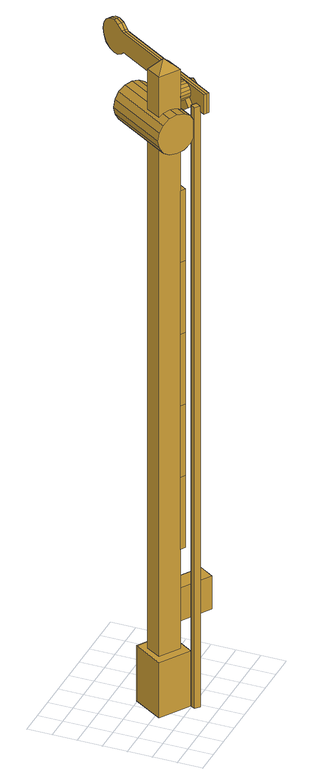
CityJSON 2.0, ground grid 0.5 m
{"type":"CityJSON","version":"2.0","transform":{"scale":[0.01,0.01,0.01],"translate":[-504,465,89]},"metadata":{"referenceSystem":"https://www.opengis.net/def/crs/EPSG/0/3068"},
"CityObjects":{
"cityfurniture1":{"type":"CityFurniture","attributes":{"function":"1090"},"geometry":[{"type":"MultiSurface","lod":"3","boundaries":[[[0,1,2,3]],[[3,4,5,0]],[[1,6,7,2]],[[0,5,6,1]],[[7,4,3,2]],[[8,9,10,11]],[[12,13,14,15]],[[11,10,13,12]],[[14,9,8,15]],[[16,17,18,19]],[[17,20,21,18]],[[22,21,20,23]],[[19,18,21,22]],[[20,17,16,23]],[[13,22,23,14]],[[23,16,9,14]],[[9,16,19,10]],[[15,8,4,7]],[[10,19,22,13]],[[5,11,12,6]],[[4,8,11,5]],[[6,12,15,7]],[[24,25,26,27]],[[28,29,30,31]],[[25,32,33,26]],[[34,28,31,35]],[[36,29,28,34,37,27,26,33]],[[31,30,38,32,25,24,39,35]],[[32,38,36,33]],[[37,34,35,39]],[[38,30,29,36]],[[27,37,39,24]],[[40,41,42,43]],[[44,41,40,45]],[[46,47,44,45]],[[43,42,47,46]],[[41,44,47,42]],[[46,45,40,43]],[[48,49,50,51]],[[49,52,53,50]],[[54,55,56,57]],[[58,54,57,59]],[[52,60,61,53]],[[61,55,54,58,62,51,50,53]],[[57,56,60,52,49,48,63,59]],[[60,56,55,61]],[[62,58,59,63]],[[51,62,63,48]],[[64,65,66,67]],[[68,69,65,64]],[[69,68,70,71]],[[70,68,64,67]],[[65,69,71,66]],[[71,70,67,66]],[[72,73,40,74]],[[75,76,72,74]],[[77,78,76,75]],[[40,73,78,77]],[[76,78,73,72]],[[40,77,75,74]],[[79,80,81,82]],[[80,81,83,84]],[[79,80,84,85]],[[82,79,85,86]],[[81,82,86,83]],[[87,88,89,90]],[[90,91,92,87]],[[91,93,94,92]],[[88,94,93,89]],[[87,92,94,88]],[[93,91,90,89]],[[95,96,97,98]],[[99,95,98,100]],[[101,99,100,102]],[[103,101,102,104]],[[104,105,106,103]],[[105,107,108,106]],[[107,109,110,108]],[[109,111,112,110]],[[111,113,114,112]],[[115,116,114,113]],[[115,117,118,116]],[[117,119,120,118]],[[121,120,119,122]],[[121,122,123,124]],[[125,124,123,126]],[[96,125,126,97]],[[118,120,121,124,125,96,95,99,101,103,106,108,110,112,114,116]],[[122,119,117,115,113,111,109,107,105,104,102,100,98,97,126,123]],[[127,83,86]],[[127,84,83]],[[127,85,84]],[[127,86,85]],[[128,129,130,131]],[[131,130,132,133]],[[133,132,134,135]],[[135,134,136,137]],[[138,139,137,136]],[[140,141,139,138]],[[142,143,141,140]],[[144,145,143,142]],[[146,147,145,144]],[[148,149,147,146]],[[150,151,149,148]],[[152,153,151,150]],[[153,152,154,155]],[[155,154,156,157]],[[157,156,158,159]],[[159,158,129,128]],[[154,152,150,148,146,144,142,140,138,136,134,132,130,129,158,156]],[[151,153,155,157,159,128,131,133,135,137,139,141,143,145,147,149]],[[160,161,162,163]],[[164,165,166,167]],[[165,168,169,166]],[[170,164,167,171]],[[172,170,171,173]],[[174,175,176,177]],[[178,179,180,181]],[[175,182,183,176]],[[184,161,160,185]],[[186,187,188,189]],[[167,166,190,191]],[[166,169,192,190]],[[193,194,195,196]],[[189,188,197,198]],[[199,200,201,202]],[[181,180,203,204]],[[194,193,205,206]],[[207,208,175,174]],[[208,209,182,175]],[[210,211,212,213]],[[173,171,214,215]],[[216,217,218,219]],[[171,167,191,214]],[[220,221,222,223]],[[224,225,217,216]],[[202,201,226,227]],[[228,229,225,224]],[[213,212,200,199]],[[227,226,230,231]],[[206,205,229,228]],[[231,230,198,197]],[[232,220,223,233]],[[180,234,235,203]],[[169,181,204,192]],[[236,237,238,215,214,191,190,192,204,203,235,209,208,207,239,184,185],[193,196,210,213,199,202,227,231,197,188,187,218,217,225,229,205],[240,241,242,243,221,220,232]],[[234,182,209,235]],[[238,237,244,245]],[[196,195,211,210]],[[246,242,241,247]],[[215,238,245,173]],[[168,178,181,169]],[[179,248,234,180]],[[248,183,182,234]],[[245,244,249,250]],[[173,245,250,172]],[[251,161,184,239]],[[239,207,174,251]],[[243,242,246,252]],[[252,222,221,243]],[[253,177,176,183,248,179,178,168,165,164,170,172,250,249,254,163,162]],[[253,162,161,251]],[[251,174,177,253]],[[255,160,163,254]],[[254,249,244,255]],[[236,185,160,255]],[[255,244,237,236]],[[256,247,241,240]],[[233,223,222,252,246,247,256]],[[256,240,232,233]],[[186,189,198,230,226,201,200,212,211,195,194,206,228,224,216,219]],[[187,186,219,218]],[[257,258,259,260]],[[261,262,263,264]],[[258,265,266,259]],[[267,261,264,268]],[[266,269,262,261,267,270,260,259]],[[263,271,265,258,257,272,268,264]],[[265,269,266]],[[271,269,265]],[[270,267,268,272]],[[262,269,271,263]],[[272,257,260,270]],[[273,274,275,276,277,278,279,280]],[[281,282,274,273]],[[283,282,281,284,285,286,287,288]],[[285,284,280,279]],[[284,281,273,280]],[[277,276,288,287]],[[286,285,279,278]],[[278,277,287,286]],[[275,274,282,283]],[[276,275,283,288]]]}]}
},
"vertices":[
[170,98,411],[151,68,411],[141,74,411],[160,105,411],[160,105,567],[170,98,567],[151,68,567],[141,74,567],[160,105,723],[160,105,879],[170,98,879],[170,98,723],[151,68,723],[151,68,879],[141,74,879],[141,74,723],[160,105,1035],[160,105,1191],[170,98,1191],[170,98,1035],[141,74,1191],[151,68,1191],[151,68,1035],[141,74,1035],[176,74,1378],[182,84,1383],[192,77,1383],[186,67,1378],[179,57,1407],[186,67,1412],[176,74,1412],[169,63,1407],[185,88,1395],[195,81,1395],[177,53,1395],[167,59,1395],[192,77,1407],[179,57,1383],[182,84,1407],[169,63,1383],[141,53,75],[141,53,1383],[151,46,1383],[151,46,75],[135,43,1383],[135,43,75],[145,36,75],[145,36,1383],[196,112,1281],[186,96,1295],[175,102,1295],[186,118,1281],[184,94,1312],[174,100,1312],[213,161,1347],[203,145,1362],[213,139,1362],[223,155,1347],[214,163,1331],[224,157,1331],[204,124,1360],[194,131,1360],[195,132,1283],[205,126,1283],[159,55,1370],[149,61,1370],[180,109,1326],[190,103,1326],[169,70,1394],[159,76,1394],[200,118,1350],[190,125,1350],[180,114,195],[141,53,195],[180,114,75],[119,152,75],[119,152,195],[80,91,75],[80,91,195],[119,131,195],[100,100,195],[141,74,195],[160,105,195],[141,74,1455],[100,100,1455],[119,131,1455],[160,105,1455],[221,66,255],[201,36,255],[141,74,255],[160,105,255],[160,105,327],[221,66,327],[141,74,327],[201,36,327],[217,168,1319],[220,166,1335],[143,45,1335],[140,46,1319],[210,173,1305],[133,51,1305],[198,180,1296],[121,58,1296],[185,189,1293],[108,67,1293],[94,76,1296],[171,197,1296],[82,83,1305],[160,205,1305],[75,88,1319],[152,209,1319],[72,90,1335],[149,211,1335],[75,88,1351],[152,209,1351],[82,83,1365],[160,205,1365],[94,76,1374],[171,197,1374],[108,67,1377],[185,189,1377],[198,180,1374],[121,58,1374],[133,51,1365],[210,173,1365],[217,168,1351],[140,46,1351],[130,103,1479],[160,105,1395],[180,92,1395],[179,91,1388],[159,104,1388],[177,88,1382],[157,100,1382],[174,83,1378],[154,95,1378],[171,77,1377],[150,90,1377],[167,71,1378],[147,84,1378],[164,66,1382],[143,79,1382],[162,63,1388],[141,76,1388],[161,62,1395],[141,74,1395],[162,63,1402],[141,76,1402],[164,66,1408],[143,79,1408],[167,71,1412],[147,84,1412],[171,77,1413],[150,90,1413],[174,83,1412],[154,95,1412],[177,88,1408],[157,100,1408],[179,91,1402],[159,104,1402],[143,23,1371],[143,23,1413],[138,26,1413],[138,26,1371],[306,291,1367],[311,297,1378],[316,294,1378],[312,287,1367],[312,300,1392],[317,296,1392],[300,281,1359],[305,278,1359],[293,269,1356],[298,266,1356],[284,245,1417],[291,254,1425],[285,258,1425],[279,248,1417],[311,297,1406],[306,291,1417],[312,287,1417],[316,294,1406],[298,266,1428],[293,269,1428],[148,20,1413],[148,20,1371],[289,252,1375],[294,249,1375],[298,255,1370],[293,258,1370],[321,291,1378],[317,284,1367],[322,293,1392],[303,263,1416],[298,266,1416],[303,274,1414],[308,270,1414],[303,263,1368],[298,266,1368],[316,283,1392],[311,286,1392],[310,284,1383],[315,281,1383],[317,284,1417],[321,291,1406],[298,255,1414],[293,258,1414],[289,241,1417],[296,251,1425],[303,263,1428],[312,277,1409],[307,280,1409],[310,284,1401],[315,281,1401],[310,274,1359],[303,263,1356],[285,246,1392],[290,243,1392],[291,244,1383],[286,248,1383],[284,232,1392],[285,235,1406],[280,238,1406],[279,236,1392],[286,248,1401],[291,244,1401],[307,280,1375],[312,277,1375],[289,252,1409],[294,249,1409],[303,274,1370],[308,270,1370],[285,235,1378],[280,238,1378],[305,278,1425],[310,274,1425],[288,239,1371],[289,241,1367],[296,251,1359],[288,239,1413],[286,235,1377],[155,30,1377],[155,30,1407],[286,235,1407],[284,245,1367],[291,254,1359],[150,33,1407],[150,33,1377],[300,281,1425],[279,248,1367],[285,258,1359],[283,242,1413],[280,239,1407],[278,245,1413],[278,245,1371],[283,242,1371],[280,239,1377],[200,107,1297],[197,103,1305],[192,106,1305],[195,110,1297],[205,126,1309],[202,122,1317],[207,119,1317],[210,123,1309],[198,105,1314],[193,108,1314],[204,124,1300],[209,121,1300],[198,115,1319],[199,117,1295],[203,111,1319],[204,114,1295],[205,126,1343],[209,133,1348],[214,141,1345],[217,144,1337],[215,142,1328],[211,136,1324],[206,128,1326],[204,124,1334],[210,123,1343],[214,130,1348],[219,137,1345],[209,121,1334],[211,125,1326],[216,133,1324],[220,139,1328],[222,141,1337]
]}
